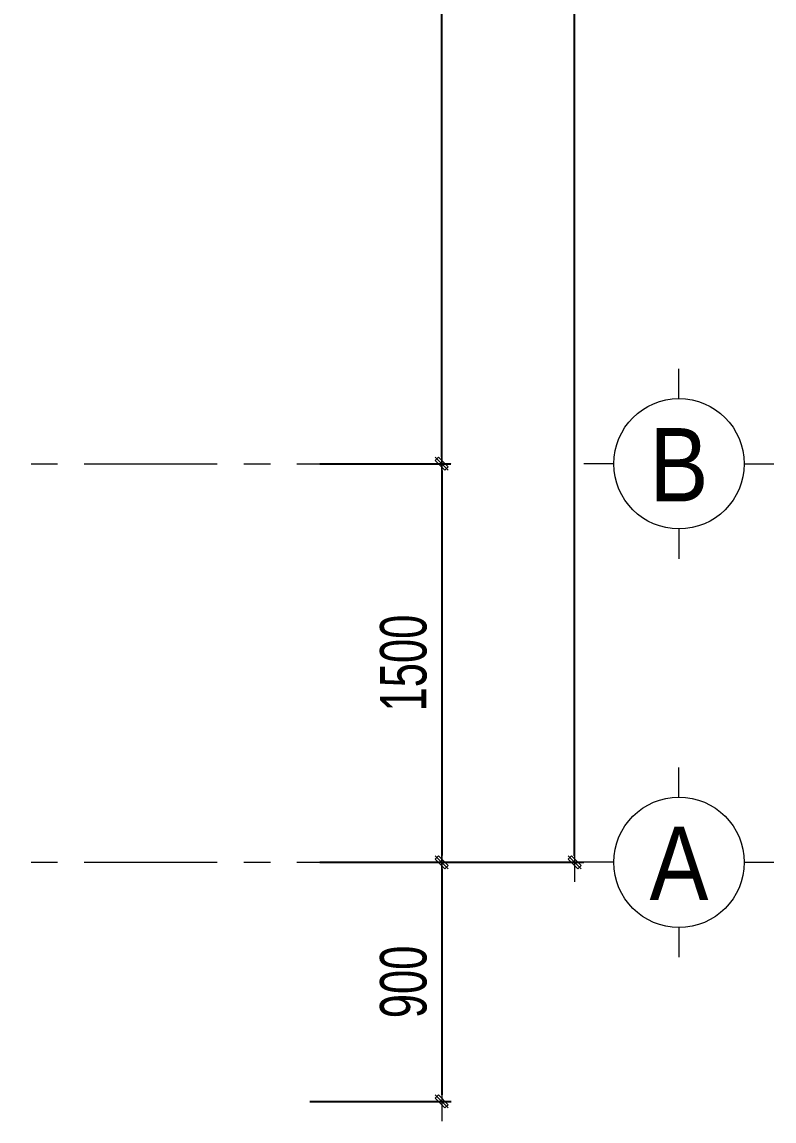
# Model space of a CAD drawing. Header units: millimetres. Extents: x -295047 to 304185, y -728047 to -308748.
# Drawn here: x -42487 to -39658, y -333706 to -329570 of the extents above; entities that cross this region are included whole.
import ezdxf
from ezdxf.enums import TextEntityAlignment as Align

# ---------------------------------------------------------------- set-up
doc = ezdxf.new("R2010")
doc.units = ezdxf.units.MM
doc.header["$MEASUREMENT"] = 0
doc.header["$PDMODE"] = 32
for name, pattern in [('CENTERX2', [4, 2.5, -0.5, 0.5, -0.5]), ('DASHDOT', [1, 0.5, -0.25, 0, -0.25]), ('HIDDEN', [0.375, 0.25, -0.125])]:
    doc.linetypes.add(name, pattern=pattern)
doc.layers.get('Defpoints').update_dxf_attribs({"color": 1})
for name, color, linetype, lineweight in [('LC Dim', 8, 'Continuous', 18), ('LC ISO', 153, 'Continuous', 13), ('LC Net manh', 219, 'Continuous', 5), ('LC Net truc', 79, 'DASHDOT', 13), ('LC Text1', 3, 'Continuous', 20)]:
    doc.layers.add(name, color=color, linetype=linetype, lineweight=lineweight)
doc.styles.add('HOATBIF', font='hoatbif.shx', dxfattribs={"width": 0.7})
doc.styles.add('LC 1', font='VHAVANB.TTF')
doc.dimstyles.new('1-70', dxfattribs={"dimscale": 70, "dimtxt": 2.5, "dimasz": 0.35, "dimexe": 0.5, "dimexo": 0, "dimgap": 0.8, "dimtad": 1, "dimdec": 0, "dimzin": 0, "dimdsep": 46, "dimtxsty": 'HOATBIF', "dimblk1": 'DOT', "dimblk2": 'DOT', "dimsah": 1, "dimcen": -1, "dimdle": 1, "dimclrd": 256, "dimclre": 256, "dimclrt": 4, "dimadec": 3, "dimazin": 2, "dimtfac": 0.333333, "dimtdec": 0, "dimtix": 1, "dimtmove": 2, "dimatfit": 3, "dimldrblk": 'DOT', "dimfxl": 1, "dimtvp": 0.833333, "dimtolj": 1, "dimtzin": 0, "dimarcsym": 0})

# ---------------------------------------------------------------- blocks, each defined once
blk = doc.blocks.new('DOT')
at = {"layer": 'LC Dim'}
blk.add_line((-3, 0), (3, 0), dxfattribs=at)
at = {"layer": 'LC Dim', "color": 4}
blk.add_line((-1, -1), (1, 1), dxfattribs=at)
blk.add_lwpolyline([(0.5, 1), (-1, -0.5), (-0.5, -1), (1, 0.5)], close=True, dxfattribs=at)
blk = doc.blocks.new('*D128')
at = {"layer": 'Defpoints', "color": 0, "linetype": 'HIDDEN', "transparency": 16777216}
for p in [(-41367.8, -325232.1), (-40408.1, -325232.1), (-41367.8, -332732.1)]:
    blk.add_point(p, dxfattribs=at)
at = {"layer": 'LC Dim', "linetype": 'HIDDEN', "lineweight": -2, "transparency": 16777216}
for p, q in [((-41367.8, -325232.1), (-40373.1, -325232.1)), ((-40408.1, -332707.6), (-40408.1, -325256.6)), ((-41367.8, -332732.1), (-40373.1, -332732.1))]:
    blk.add_line(p, q, dxfattribs=at)
at = {"layer": 'LC Dim', "linetype": 'HIDDEN', "lineweight": -2, "transparency": 16777216, "xscale": 24.5, "yscale": 24.5, "zscale": 24.5}
for p, rotation in [((-40408.1, -325232.1), 90), ((-40408.1, -332732.1), 270)]:
    blk.add_blockref('DOT', p, dxfattribs=dict(at, rotation=rotation))
at = {"layer": 'LC Dim', "color": 4, "linetype": 'HIDDEN', "transparency": 16777216, "insert": (-40551.6, -328982.1), "char_height": 175, "attachment_point": 5, "rotation": 90, "style": 'HOATBIF'}
blk.add_mtext('\\A1;7500', dxfattribs=at)
blk = doc.blocks.new('_Dot')
at = {"color": 0, "linetype": 'ByBlock', "lineweight": -2}
blk.add_line((-0.5, 0), (-1, 0), dxfattribs=at)
at = {"color": 0, "linetype": 'ByBlock', "const_width": 0.5}
blk.add_lwpolyline([(-0.25, 0, 1), (0.25, 0, 1)], format="xyb", close=True, dxfattribs=at)
blk = doc.blocks.new('*D125')
at = {"layer": 'Defpoints', "color": 0, "linetype": 'HIDDEN', "transparency": 16777216}
for p in [(-41367.8, -325232.1), (-40908.1, -325232.1), (-41367.8, -331232.1)]:
    blk.add_point(p, dxfattribs=at)
at = {"layer": 'LC Dim', "linetype": 'HIDDEN', "lineweight": -2, "transparency": 16777216}
for p, q in [((-41367.8, -325232.1), (-40873.1, -325232.1)), ((-40908.1, -331207.6), (-40908.1, -325256.6)), ((-41367.8, -331232.1), (-40873.1, -331232.1))]:
    blk.add_line(p, q, dxfattribs=at)
at = {"layer": 'LC Dim', "linetype": 'HIDDEN', "lineweight": -2, "transparency": 16777216, "xscale": 24.5, "yscale": 24.5, "zscale": 24.5}
for p, rotation in [((-40908.1, -325232.1), 90), ((-40908.1, -331232.1), 270)]:
    blk.add_blockref('DOT', p, dxfattribs=dict(at, rotation=rotation))
at = {"layer": 'LC Dim', "color": 4, "linetype": 'HIDDEN', "transparency": 16777216, "insert": (-41051.6, -328232.1), "char_height": 175, "attachment_point": 5, "rotation": 90, "style": 'HOATBIF'}
blk.add_mtext('\\A1;6000', dxfattribs=at)
blk = doc.blocks.new('*D126')
at = {"layer": 'Defpoints', "color": 0, "linetype": 'HIDDEN', "transparency": 16777216}
for p in [(-41367.8, -331232.1), (-41367.8, -332732.1), (-40908.1, -332732.1)]:
    blk.add_point(p, dxfattribs=at)
at = {"layer": 'LC Dim', "linetype": 'HIDDEN', "lineweight": -2, "transparency": 16777216}
for p, q in [((-41367.8, -331232.1), (-40873.1, -331232.1)), ((-40908.1, -331256.6), (-40908.1, -332707.6)), ((-41367.8, -332732.1), (-40873.1, -332732.1))]:
    blk.add_line(p, q, dxfattribs=at)
at = {"layer": 'LC Dim', "linetype": 'HIDDEN', "lineweight": -2, "transparency": 16777216, "xscale": 24.5, "yscale": 24.5, "zscale": 24.5}
for p, rotation in [((-40908.1, -331232.1), 90), ((-40908.1, -332732.1), 270)]:
    blk.add_blockref('DOT', p, dxfattribs=dict(at, rotation=rotation))
at = {"layer": 'LC Dim', "color": 4, "linetype": 'HIDDEN', "transparency": 16777216, "insert": (-41051.6, -331982.1), "char_height": 175, "attachment_point": 5, "rotation": 90, "style": 'HOATBIF'}
blk.add_mtext('\\A1;1500', dxfattribs=at)
blk = doc.blocks.new('*D115')
at = {"layer": 'Defpoints', "color": 0, "linetype": 'HIDDEN', "transparency": 16777216}
for p in [(-41367.8, -332732.1), (-41403.9, -333632.1), (-40908.1, -333632.1)]:
    blk.add_point(p, dxfattribs=at)
at = {"layer": 'LC Dim', "linetype": 'HIDDEN', "lineweight": -2, "transparency": 16777216}
for p, q in [((-41367.8, -332732.1), (-40873.1, -332732.1)), ((-40908.1, -332756.6), (-40908.1, -333607.6)), ((-41403.9, -333632.1), (-40873.1, -333632.1))]:
    blk.add_line(p, q, dxfattribs=at)
at = {"layer": 'LC Dim', "linetype": 'HIDDEN', "lineweight": -2, "transparency": 16777216, "xscale": 24.5, "yscale": 24.5, "zscale": 24.5}
for p, rotation in [((-40908.1, -332732.1), 90), ((-40908.1, -333632.1), 270)]:
    blk.add_blockref('DOT', p, dxfattribs=dict(at, rotation=rotation))
at = {"layer": 'LC Dim', "color": 4, "linetype": 'HIDDEN', "transparency": 16777216, "insert": (-41051.6, -333182.1), "char_height": 175, "attachment_point": 5, "rotation": 90, "style": 'HOATBIF'}
blk.add_mtext('\\A1;900', dxfattribs=at)
blk = doc.blocks.new('TTRUC')
at = {"layer": 'LC ISO'}
for p, q in [((0, 6.95), (0, 10.13)), ((-6.95, 0), (-10.13, 0)), ((6.95, 0), (10.13, 0)), ((0, -6.95), (0, -10.13))]:
    blk.add_line(p, q, dxfattribs=at)
at = {"layer": 'LC Net manh'}
blk.add_circle((0, 0), 6.95, dxfattribs=at)

msp = doc.modelspace()

# ---------------------------------------------------------------- linework, layer by layer
at = {"layer": 'LC Net truc', "linetype": 'CENTERX2', "ltscale": 200}
for p, q in [((-55052.6, -331232.1), (-41058, -331232.1)), ((-55052.6, -332732.1), (-41058, -332732.1))]:
    msp.add_line(p, q, dxfattribs=at)

# ---------------------------------------------------------------- block references
at = {"layer": 'LC ISO', "xscale": 35.27454594575228, "yscale": 35.27454594575228, "zscale": 35.27454594575228}
for p in [(-40015.7, -331232.1), (-40015.7, -332732.1)]:
    msp.add_blockref('TTRUC', p, dxfattribs=at)

# ---------------------------------------------------------------- texts
at = {"layer": 'LC Text1', "ltscale": 0.2, "style": 'LC 1', "width": 0.9}
for s, p in [('B', (-40015.7, -331456.8)), ('A', (-40015.7, -332956.8))]:
    msp.add_text(s, height=276.2, dxfattribs=at).set_placement(p, align=Align.BOTTOM_CENTER)

# ---------------------------------------------------------------- dimensions: what is measured, and where the dimension line sits
at = {"layer": 'LC Dim', "linetype": 'HIDDEN'}
for base, p1, p2, picture, middle in [((-40408.1, -325232.1), (-41367.8, -332732.1), (-41367.8, -325232.1), '*D128', (-40551.6, -328982.1)), ((-40908.1, -325232.1), (-41367.8, -331232.1), (-41367.8, -325232.1), '*D125', (-41051.6, -328232.1)), ((-40908.1, -332732.1), (-41367.8, -331232.1), (-41367.8, -332732.1), '*D126', (-41051.6, -331982.1)), ((-40908.1, -333632.1), (-41367.8, -332732.1), (-41403.9, -333632.1), '*D115', (-41051.6, -333182.1))]:
    dim = msp.add_linear_dim(base=base, p1=p1, p2=p2, angle=90, dimstyle='1-70', dxfattribs=at)
    dim.commit()
    dim.dimension.update_dxf_attribs({"geometry": picture, "text_midpoint": middle})

doc.saveas('drawing.dxf')
